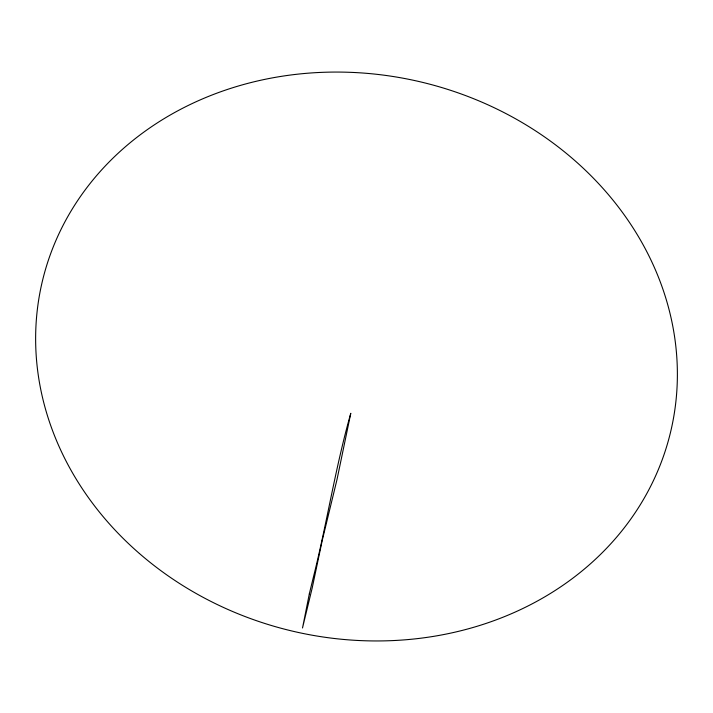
<?xml version="1.0" encoding="UTF-8"?>
<svg xmlns="http://www.w3.org/2000/svg" width="713" height="713" viewBox="0 0 713 713"><rect width="100%" height="100%" fill="white"/><g stroke="black" fill="none" stroke-linecap="round" stroke-linejoin="round"><path stroke-width="1.07" d="M309.326 593.876L302.508 627.984L312.205 587.94L322.321 540.071L336.991 479.608L350.787 413.308C335.52 466.89 327.151 522.023 313.675 576.015L309.326 593.876M139.4 553.493A323.034 281.983 13.7 0 0 669.676 435.723A323.034 281.983 13.7 0 0 260.441 80.311A323.034 281.983 13.7 0 0 139.4 553.493"/></g></svg>
